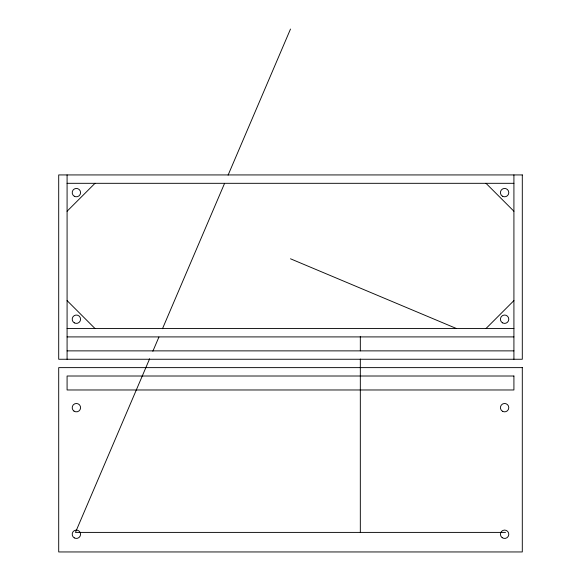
<?xml version="1.0" encoding="UTF-8"?>
<svg xmlns="http://www.w3.org/2000/svg" width="581" height="581" viewBox="0 0 581 581"><rect width="100%" height="100%" fill="white"/><g stroke="black" fill="none" stroke-linecap="round" stroke-linejoin="round"><path stroke-width="0.87" d="M149.637 358.775L75.457 532.399L505.543 532.399M152.847 351.258L158.911 337.067M162.477 328.723L224.527 183.48M228.093 175.128L290.5 29.05M67.084 211.237L95.008 183.313M485.992 328.534L513.916 300.602M67.084 183.313L513.916 183.313M67.084 328.534L513.916 328.534M67.084 336.907L513.916 336.907M67.084 350.873L513.916 350.873M290.5 258.792L456.434 328.519M485.992 183.313L513.916 211.237M67.084 300.602L95.008 328.534M513.916 174.932L513.916 359.254M360.322 336.348L360.322 350.873M360.322 359.043L360.322 532.399M67.084 174.932L67.084 359.254M522.297 174.932L58.703 174.932L58.703 359.254L522.297 359.254L522.297 174.932M522.297 367.628L58.703 367.628L58.703 551.95L522.297 551.95L522.297 367.628M513.916 376.009L67.084 376.009L67.084 389.974L513.916 389.974L513.916 376.009M73.976 411.087A4.19 4.19 0 0 0 80.563 408.036A4.19 4.19 0 0 0 74.629 403.86A4.19 4.19 0 0 0 73.976 411.087M74.295 537.89A4.19 4.19 0 0 0 80.577 534.266A4.19 4.19 0 0 0 74.295 530.635A4.19 4.19 0 0 0 74.295 537.89M502.514 411.29A4.19 4.19 0 0 0 508.796 407.659A4.19 4.19 0 0 0 502.514 404.035A4.19 4.19 0 0 0 502.514 411.29M502.195 537.686A4.19 4.19 0 0 0 508.782 534.636A4.19 4.19 0 0 0 502.848 530.46A4.19 4.19 0 0 0 502.195 537.686M502.514 196.247A4.19 4.19 0 0 0 508.796 192.616A4.19 4.19 0 0 0 502.514 188.992A4.19 4.19 0 0 0 502.514 196.247M502.514 322.847A4.19 4.19 0 0 0 508.796 319.223A4.19 4.19 0 0 0 502.514 315.592A4.19 4.19 0 0 0 502.514 322.847M74.295 196.247A4.19 4.19 0 0 0 80.577 192.616A4.19 4.19 0 0 0 74.295 188.992A4.19 4.19 0 0 0 74.295 196.247M74.295 322.847A4.19 4.19 0 0 0 80.577 319.223A4.19 4.19 0 0 0 74.295 315.592A4.19 4.19 0 0 0 74.295 322.847"/></g></svg>
